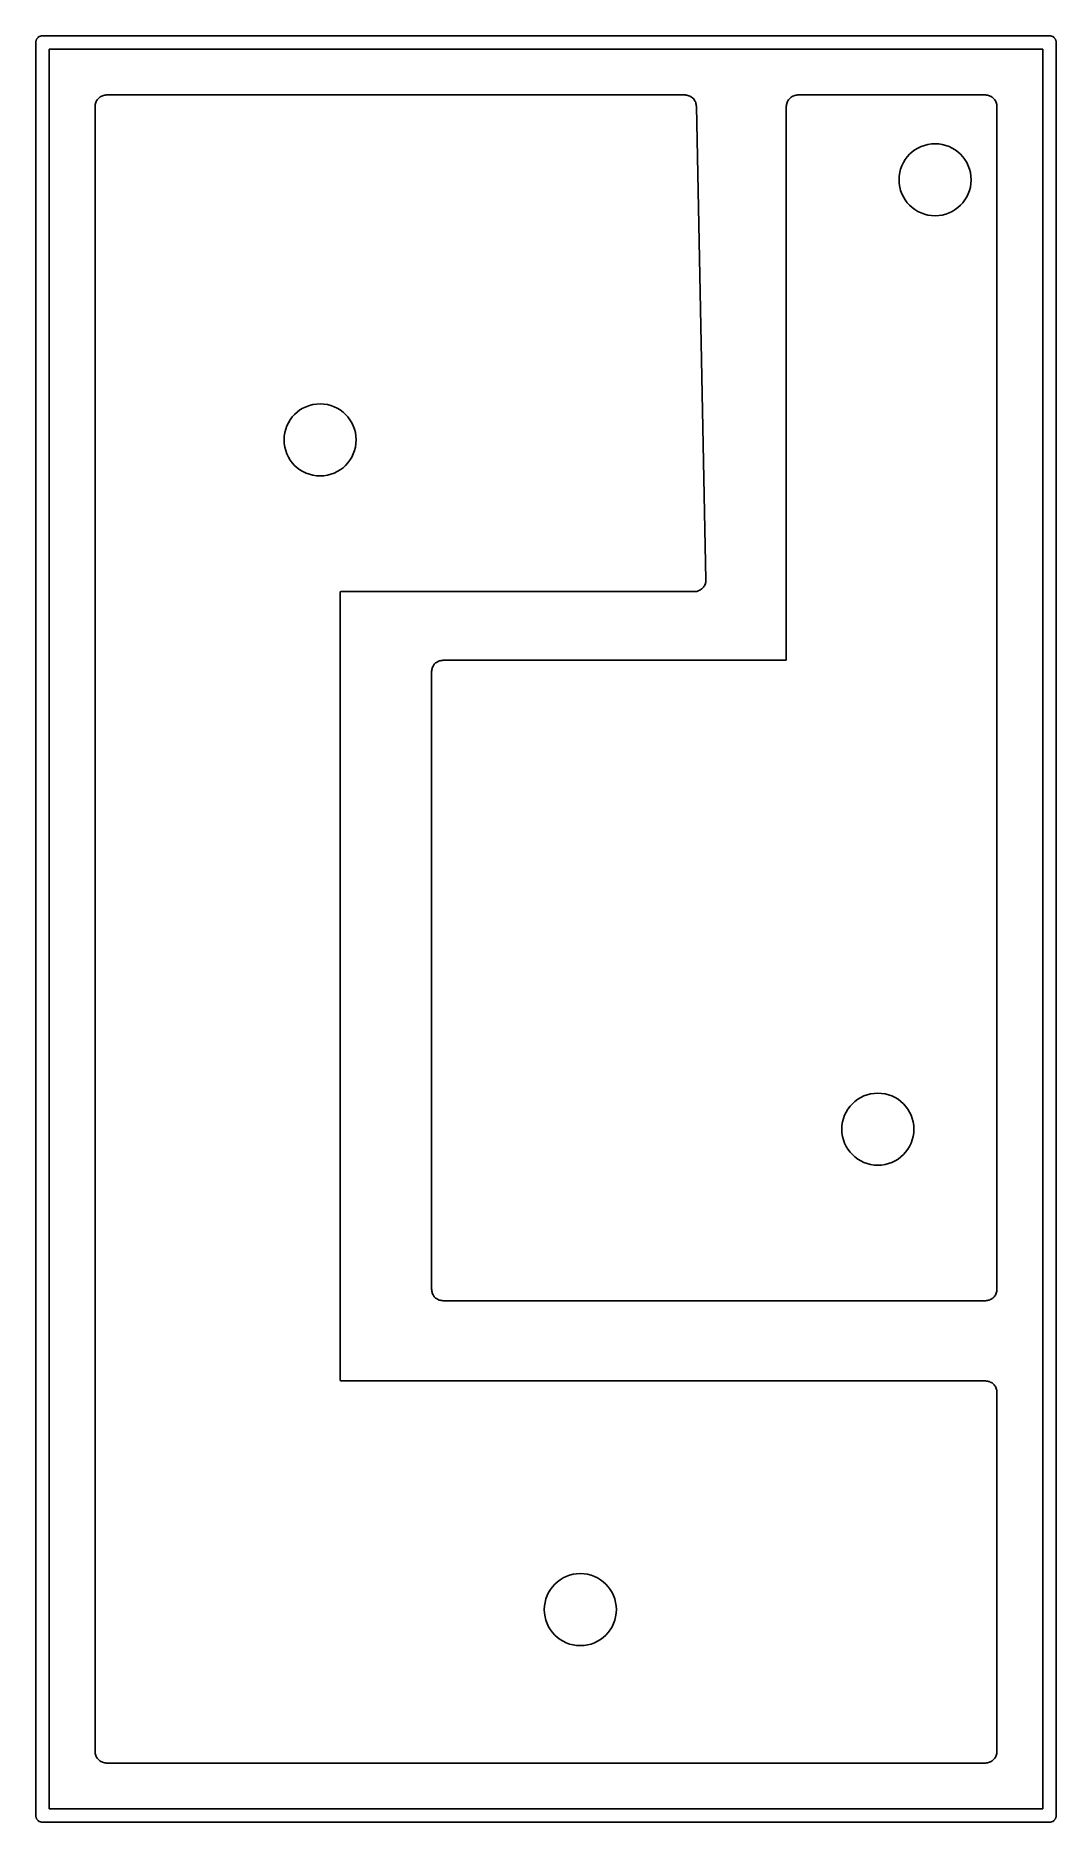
# Model space of a CAD drawing. Extents: x 132 to 143.3, y -125.9 to -106.1.
import ezdxf

# ---------------------------------------------------------------- set-up
doc = ezdxf.new("R2010")
doc.units = 0
doc.header["$MEASUREMENT"] = 0
doc.layers.add('BLACK', color=7, linetype='CONTINUOUS')

msp = doc.modelspace()

# ---------------------------------------------------------------- linework, layer by layer
at = {"layer": 'Black'}
for p, q in [((132.028, -106.12), (132.032, -106.115)), ((132.032, -106.115), (132.037, -106.111)), ((132.037, -106.111), (132.043, -106.107)), ((132.043, -106.107), (132.049, -106.105)), ((132.049, -106.105), (132.054, -106.102)), ((132.054, -106.102), (132.061, -106.1)), ((132.061, -106.1), (132.067, -106.098)), ((132.067, -106.098), (132.074, -106.098)), ((132.074, -106.098), (132.08, -106.097)), ((132.08, -106.097), (143.256, -106.097)), ((143.256, -106.097), (143.262, -106.098)), ((143.262, -106.098), (143.269, -106.098)), ((143.269, -106.098), (143.275, -106.1)), ((143.275, -106.1), (143.282, -106.102)), ((143.282, -106.102), (143.287, -106.105)), ((143.287, -106.105), (143.294, -106.107)), ((143.294, -106.107), (143.299, -106.111)), ((143.299, -106.111), (143.304, -106.115)), ((143.304, -106.115), (143.308, -106.12)), ((132.005, -106.172), (132.006, -106.166)), ((132.005, -125.857), (132.005, -106.172)), ((132.006, -106.159), (132.008, -106.153)), ((132.006, -106.166), (132.006, -106.159)), ((132.008, -106.153), (132.01, -106.146)), ((132.01, -106.146), (132.013, -106.141)), ((132.013, -106.141), (132.015, -106.135)), ((132.015, -106.135), (132.019, -106.129)), ((132.019, -106.129), (132.023, -106.124)), ((132.023, -106.124), (132.028, -106.12)), ((132.155, -106.247), (132.155, -125.782)), ((143.181, -106.247), (132.155, -106.247)), ((143.181, -125.782), (143.181, -106.247)), ((143.308, -106.12), (143.313, -106.124)), ((143.313, -106.124), (143.317, -106.129)), ((143.317, -106.129), (143.321, -106.135)), ((143.321, -106.135), (143.323, -106.141)), ((143.323, -106.141), (143.326, -106.146)), ((143.326, -106.146), (143.328, -106.153)), ((143.328, -106.153), (143.33, -106.159)), ((143.33, -106.159), (143.33, -106.166)), ((143.33, -106.166), (143.331, -106.172)), ((143.331, -106.172), (143.331, -125.857)), ((132.663, -106.882), (132.665, -106.871)), ((132.663, -125.147), (132.663, -106.882)), ((132.665, -106.86), (132.669, -106.85)), ((132.665, -106.871), (132.665, -106.86)), ((132.669, -106.85), (132.671, -106.839)), ((132.671, -106.839), (132.676, -106.829)), ((132.676, -106.829), (132.68, -106.819)), ((132.68, -106.819), (132.687, -106.81)), ((132.687, -106.81), (132.693, -106.8)), ((132.693, -106.8), (132.701, -106.793)), ((132.701, -106.793), (132.708, -106.785)), ((132.708, -106.785), (132.718, -106.779)), ((132.718, -106.779), (132.727, -106.772)), ((132.727, -106.772), (132.737, -106.768)), ((132.737, -106.768), (132.747, -106.763)), ((132.747, -106.763), (132.758, -106.761)), ((132.758, -106.761), (132.768, -106.757)), ((132.768, -106.757), (132.779, -106.757)), ((132.779, -106.757), (132.79, -106.755)), ((132.79, -106.755), (139.211, -106.755)), ((139.211, -106.755), (139.221, -106.757)), ((139.221, -106.757), (139.231, -106.757)), ((139.231, -106.757), (139.243, -106.761)), ((139.243, -106.761), (139.255, -106.763)), ((139.255, -106.763), (139.263, -106.768)), ((139.263, -106.768), (139.273, -106.771)), ((139.273, -106.771), (139.282, -106.779)), ((139.282, -106.779), (139.293, -106.785)), ((139.293, -106.785), (139.299, -106.792)), ((139.299, -106.792), (139.307, -106.798)), ((139.307, -106.798), (139.313, -106.809)), ((139.313, -106.809), (139.321, -106.819)), ((139.321, -106.819), (139.325, -106.828)), ((139.325, -106.828), (139.33, -106.836)), ((139.33, -106.836), (139.332, -106.848)), ((139.332, -106.848), (139.336, -106.86)), ((139.336, -106.86), (139.336, -106.87)), ((139.336, -106.87), (139.338, -106.879)), ((139.338, -106.879), (139.443, -112.138)), ((140.335, -106.882), (140.337, -106.871)), ((140.335, -113.018), (140.335, -106.882)), ((140.337, -106.86), (140.341, -106.85)), ((140.337, -106.871), (140.337, -106.86)), ((140.341, -106.85), (140.343, -106.839)), ((140.343, -106.839), (140.348, -106.829)), ((140.348, -106.829), (140.352, -106.819)), ((140.352, -106.819), (140.359, -106.81)), ((140.359, -106.81), (140.365, -106.8)), ((140.365, -106.8), (140.373, -106.793)), ((140.373, -106.793), (140.38, -106.785)), ((140.38, -106.785), (140.39, -106.779)), ((140.39, -106.779), (140.399, -106.772)), ((140.399, -106.772), (140.409, -106.768)), ((140.409, -106.768), (140.419, -106.763)), ((140.419, -106.763), (140.43, -106.761)), ((140.43, -106.761), (140.44, -106.757)), ((140.44, -106.757), (140.451, -106.757)), ((140.451, -106.757), (140.462, -106.755)), ((140.462, -106.755), (142.546, -106.755)), ((142.546, -106.755), (142.557, -106.757)), ((142.557, -106.757), (142.568, -106.757)), ((142.568, -106.757), (142.578, -106.761)), ((142.578, -106.761), (142.589, -106.763)), ((142.589, -106.763), (142.599, -106.768)), ((142.599, -106.768), (142.61, -106.772)), ((142.61, -106.772), (142.618, -106.779)), ((142.618, -106.779), (142.628, -106.785)), ((142.628, -106.785), (142.635, -106.793)), ((142.635, -106.793), (142.643, -106.8)), ((142.643, -106.8), (142.649, -106.81)), ((142.649, -106.81), (142.656, -106.819)), ((142.656, -106.819), (142.66, -106.829)), ((142.66, -106.829), (142.665, -106.839)), ((142.665, -106.839), (142.667, -106.85)), ((142.667, -106.85), (142.671, -106.86)), ((142.671, -106.86), (142.671, -106.871)), ((142.671, -106.871), (142.673, -106.882)), ((142.673, -106.882), (142.673, -120.015)), ((139.329, -112.266), (139.316, -112.268)), ((139.341, -112.266), (139.329, -112.266)), ((139.35, -112.262), (139.341, -112.266)), ((139.36, -112.26), (139.35, -112.262)), ((139.371, -112.254), (139.36, -112.26)), ((139.382, -112.25), (139.371, -112.254)), ((139.39, -112.243), (139.382, -112.25)), ((139.398, -112.238), (139.39, -112.243)), ((139.406, -112.229), (139.398, -112.238)), ((139.415, -112.221), (139.406, -112.229)), ((139.42, -112.212), (139.415, -112.221)), ((139.426, -112.205), (139.42, -112.212)), ((139.431, -112.193), (139.426, -112.205)), ((139.437, -112.182), (139.431, -112.193)), ((139.438, -112.172), (139.437, -112.182)), ((139.442, -112.163), (139.438, -112.172)), ((139.443, -112.138), (139.442, -112.151)), ((139.442, -112.151), (139.442, -112.163)), ((135.384, -112.27), (135.382, -112.28)), ((135.382, -112.28), (135.382, -121.018)), ((135.395, -112.268), (135.384, -112.27)), ((139.316, -112.268), (135.395, -112.268)), ((136.443, -113.06), (136.453, -113.054)), ((136.453, -113.054), (136.462, -113.047)), ((136.462, -113.047), (136.472, -113.043)), ((136.472, -113.043), (136.482, -113.038)), ((136.482, -113.038), (136.493, -113.036)), ((136.493, -113.036), (136.503, -113.032)), ((136.503, -113.032), (136.514, -113.032)), ((136.514, -113.032), (136.525, -113.03)), ((136.525, -113.03), (140.322, -113.03)), ((140.322, -113.03), (140.333, -113.028)), ((140.333, -113.028), (140.335, -113.018)), ((136.398, -113.157), (136.4, -113.146)), ((136.398, -120.015), (136.398, -113.157)), ((136.4, -113.135), (136.404, -113.125)), ((136.4, -113.146), (136.4, -113.135)), ((136.404, -113.125), (136.406, -113.114)), ((136.406, -113.114), (136.411, -113.104)), ((136.411, -113.104), (136.415, -113.094)), ((136.415, -113.094), (136.422, -113.085)), ((136.422, -113.085), (136.428, -113.075)), ((136.428, -113.075), (136.436, -113.068)), ((136.436, -113.068), (136.443, -113.06)), ((136.4, -120.026), (136.398, -120.015)), ((136.4, -120.037), (136.4, -120.026)), ((136.404, -120.047), (136.4, -120.037)), ((136.406, -120.058), (136.404, -120.047)), ((136.411, -120.068), (136.406, -120.058)), ((136.415, -120.079), (136.411, -120.068)), ((136.422, -120.087), (136.415, -120.079)), ((136.428, -120.097), (136.422, -120.087)), ((136.436, -120.104), (136.428, -120.097)), ((136.443, -120.112), (136.436, -120.104)), ((136.453, -120.118), (136.443, -120.112)), ((136.462, -120.125), (136.453, -120.118)), ((136.472, -120.129), (136.462, -120.125)), ((136.482, -120.134), (136.472, -120.129)), ((136.493, -120.136), (136.482, -120.134)), ((136.503, -120.14), (136.493, -120.136)), ((136.514, -120.14), (136.503, -120.14)), ((136.525, -120.142), (136.514, -120.14)), ((142.546, -120.142), (136.525, -120.142)), ((142.557, -120.14), (142.546, -120.142)), ((142.568, -120.14), (142.557, -120.14)), ((142.578, -120.136), (142.568, -120.14)), ((142.589, -120.134), (142.578, -120.136)), ((142.599, -120.129), (142.589, -120.134)), ((142.61, -120.125), (142.599, -120.129)), ((142.618, -120.118), (142.61, -120.125)), ((142.628, -120.112), (142.618, -120.118)), ((142.635, -120.104), (142.628, -120.112)), ((142.643, -120.097), (142.635, -120.104)), ((142.649, -120.087), (142.643, -120.097)), ((142.656, -120.079), (142.649, -120.087)), ((142.66, -120.068), (142.656, -120.079)), ((142.665, -120.058), (142.66, -120.068)), ((142.667, -120.047), (142.665, -120.058)), ((142.671, -120.037), (142.667, -120.047)), ((142.673, -120.015), (142.671, -120.026)), ((142.671, -120.026), (142.671, -120.037)), ((135.382, -121.018), (135.384, -121.029)), ((135.384, -121.029), (135.394, -121.031)), ((135.394, -121.031), (142.546, -121.031)), ((142.546, -121.031), (142.557, -121.033)), ((142.557, -121.033), (142.568, -121.033)), ((142.568, -121.033), (142.578, -121.037)), ((142.578, -121.037), (142.589, -121.039)), ((142.589, -121.039), (142.599, -121.044)), ((142.599, -121.044), (142.61, -121.048)), ((142.61, -121.048), (142.618, -121.055)), ((142.618, -121.055), (142.628, -121.061)), ((142.628, -121.061), (142.635, -121.069)), ((142.635, -121.069), (142.643, -121.076)), ((142.643, -121.076), (142.649, -121.086)), ((142.649, -121.086), (142.656, -121.095)), ((142.656, -121.095), (142.66, -121.105)), ((142.66, -121.105), (142.665, -121.115)), ((142.665, -121.115), (142.667, -121.126)), ((142.667, -121.126), (142.671, -121.136)), ((142.671, -121.136), (142.671, -121.147)), ((142.671, -121.147), (142.673, -121.158)), ((142.673, -121.158), (142.673, -125.147)), ((132.665, -125.158), (132.663, -125.147)), ((132.665, -125.169), (132.665, -125.158)), ((142.673, -125.147), (142.671, -125.158)), ((142.671, -125.158), (142.671, -125.169)), ((132.669, -125.179), (132.665, -125.169)), ((132.671, -125.19), (132.669, -125.179)), ((132.676, -125.2), (132.671, -125.19)), ((132.68, -125.211), (132.676, -125.2)), ((132.687, -125.219), (132.68, -125.211)), ((132.693, -125.229), (132.687, -125.219)), ((132.701, -125.236), (132.693, -125.229)), ((132.708, -125.244), (132.701, -125.236)), ((132.718, -125.25), (132.708, -125.244)), ((132.727, -125.257), (132.718, -125.25)), ((132.737, -125.261), (132.727, -125.257)), ((132.747, -125.266), (132.737, -125.261)), ((132.758, -125.268), (132.747, -125.266)), ((132.768, -125.272), (132.758, -125.268)), ((132.779, -125.272), (132.768, -125.272)), ((132.79, -125.274), (132.779, -125.272)), ((142.546, -125.274), (132.79, -125.274)), ((142.557, -125.272), (142.546, -125.274)), ((142.568, -125.272), (142.557, -125.272)), ((142.578, -125.268), (142.568, -125.272)), ((142.589, -125.266), (142.578, -125.268)), ((142.599, -125.261), (142.589, -125.266)), ((142.61, -125.257), (142.599, -125.261)), ((142.618, -125.25), (142.61, -125.257)), ((142.628, -125.244), (142.618, -125.25)), ((142.635, -125.236), (142.628, -125.244)), ((142.643, -125.229), (142.635, -125.236)), ((142.649, -125.219), (142.643, -125.229)), ((142.656, -125.211), (142.649, -125.219)), ((142.66, -125.2), (142.656, -125.211)), ((142.665, -125.19), (142.66, -125.2)), ((142.667, -125.179), (142.665, -125.19)), ((142.671, -125.169), (142.667, -125.179)), ((132.006, -125.863), (132.005, -125.857)), ((132.006, -125.87), (132.006, -125.863)), ((132.008, -125.876), (132.006, -125.87)), ((132.01, -125.883), (132.008, -125.876)), ((132.013, -125.888), (132.01, -125.883)), ((132.015, -125.895), (132.013, -125.888)), ((132.019, -125.9), (132.015, -125.895)), ((132.023, -125.905), (132.019, -125.9)), ((132.028, -125.909), (132.023, -125.905)), ((132.032, -125.914), (132.028, -125.909)), ((132.037, -125.918), (132.032, -125.914)), ((132.043, -125.922), (132.037, -125.918)), ((132.049, -125.924), (132.043, -125.922)), ((132.054, -125.927), (132.049, -125.924)), ((132.061, -125.929), (132.054, -125.927)), ((132.067, -125.931), (132.061, -125.929)), ((132.074, -125.931), (132.067, -125.931)), ((132.08, -125.932), (132.074, -125.931)), ((143.256, -125.932), (132.08, -125.932)), ((132.155, -125.782), (143.181, -125.782)), ((143.262, -125.931), (143.256, -125.932)), ((143.269, -125.931), (143.262, -125.931)), ((143.275, -125.929), (143.269, -125.931)), ((143.282, -125.927), (143.275, -125.929)), ((143.287, -125.924), (143.282, -125.927)), ((143.294, -125.922), (143.287, -125.924)), ((143.299, -125.918), (143.294, -125.922)), ((143.304, -125.914), (143.299, -125.918)), ((143.308, -125.909), (143.304, -125.914)), ((143.313, -125.905), (143.308, -125.909)), ((143.317, -125.9), (143.313, -125.905)), ((143.321, -125.895), (143.317, -125.9)), ((143.323, -125.888), (143.321, -125.895)), ((143.326, -125.883), (143.323, -125.888)), ((143.328, -125.876), (143.326, -125.883)), ((143.33, -125.87), (143.328, -125.876)), ((143.331, -125.857), (143.33, -125.863)), ((143.33, -125.863), (143.33, -125.87))]:
    msp.add_line(p, q, dxfattribs=at)
for centre in [(141.986, -107.696), (135.161, -110.584), (141.351, -118.237), (138.049, -123.571)]:
    msp.add_circle(centre, 0.4, dxfattribs=at)

doc.saveas('drawing.dxf')
